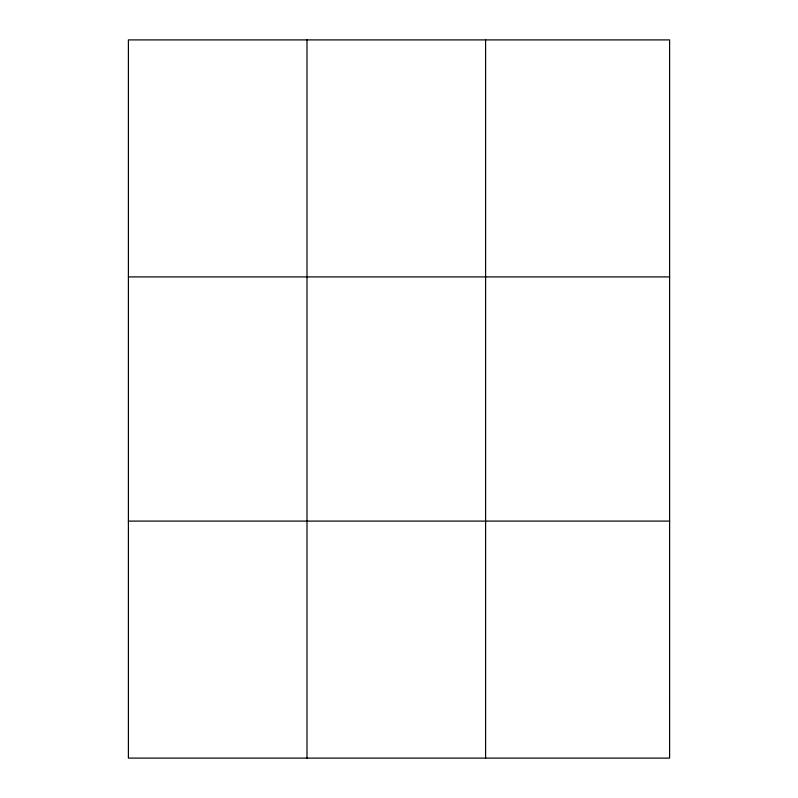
<?xml version="1.0" encoding="UTF-8"?>
<svg xmlns="http://www.w3.org/2000/svg" width="798" height="798" viewBox="0 0 798 798"><rect width="100%" height="100%" fill="white"/><g stroke="black" fill="none" stroke-linecap="round" stroke-linejoin="round"><path stroke-width="1.2" d="M306.991 758.1L306.991 39.9M485.593 758.1L485.593 39.9M128.398 276.906L669.602 276.906M128.398 521.094L669.602 521.094M669.602 698.849L669.602 758.1L128.398 758.1L128.398 39.9L669.602 39.9L669.602 698.849"/></g></svg>
